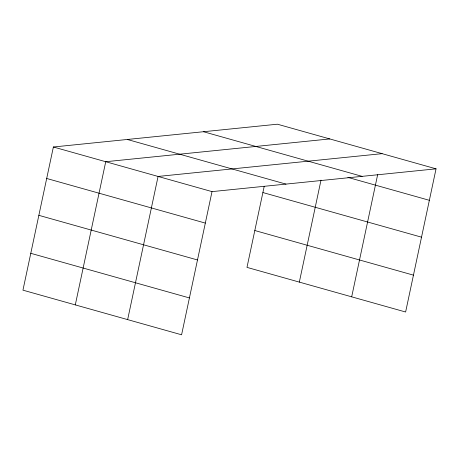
<?xml version="1.0" encoding="UTF-8"?>
<svg xmlns="http://www.w3.org/2000/svg" width="459" height="459" viewBox="0 0 459 459"><rect width="100%" height="100%" fill="white"/><g stroke="black" fill="none" stroke-linecap="round" stroke-linejoin="round"><path stroke-width="0.69" d="M436.05 168.832L277.414 124.205L53.382 146.995L22.95 290.168L181.586 334.795L212.018 191.621L436.05 168.832L405.618 312.005L246.982 267.379L264.218 186.285M75.299 304.896L105.731 161.717L329.763 138.934M127.648 319.619L158.08 176.445L382.112 153.662M299.331 282.107L321.002 180.152M351.68 296.835L377.654 174.649M203.486 131.727L362.122 176.354M347.87 177.392L429.36 200.313M127.315 139.473L285.951 184.099M262.887 192.545L421.523 237.171M53.382 146.995L212.018 191.621M254.814 230.521L413.45 275.148M46.692 178.471L205.328 223.097M38.854 215.334L197.49 259.96M30.787 253.311L189.418 297.937"/></g></svg>
